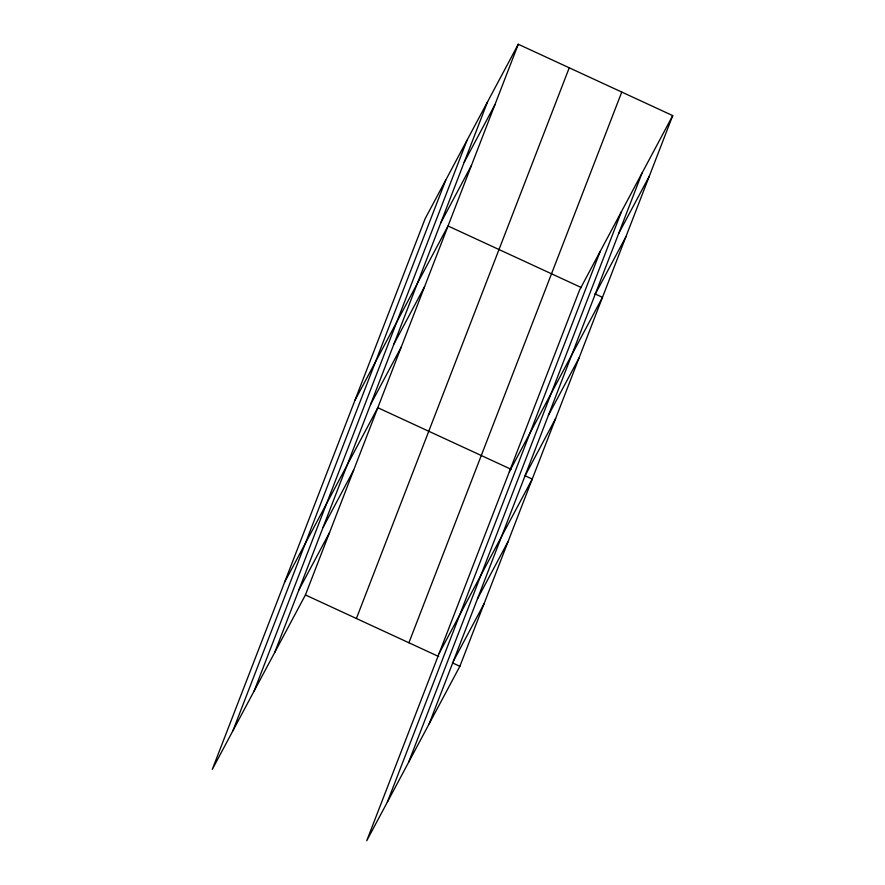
<?xml version="1.0" encoding="UTF-8"?>
<svg xmlns="http://www.w3.org/2000/svg" width="885" height="885" viewBox="0 0 885 885"><rect width="100%" height="100%" fill="white"/><g stroke="black" fill="none" stroke-linecap="round" stroke-linejoin="round"><path stroke-width="1.33" d="M232.899 730.789L445.752 180.086M254.139 691.008L466.992 140.306M274.748 652.4L487.602 101.698M518.278 44.25L425.132 218.695L212.278 769.397L305.425 594.952L518.278 44.25L672.722 115.603L459.868 666.305L366.722 840.75L579.575 290.048L672.722 115.603M356.389 618.493L569.243 67.802M408.903 642.764L621.757 92.062M387.342 802.142L600.196 251.44M408.582 762.361L621.436 211.659M429.192 723.753L642.045 173.051M464.194 162.276L494.859 104.828M440.774 222.854L471.451 165.406M354.896 400.429L448.031 225.985L581.345 287.57M393.947 343.999L424.623 286.563M370.538 404.578L401.204 347.13M284.649 582.153L377.795 407.708L511.11 469.304M323.003 527.571L353.668 470.123M298.876 589.985L329.552 532.538M618.637 233.629L649.302 176.181M595.218 294.207L625.894 236.76M509.34 471.782L602.475 297.338L595.019 293.886M548.39 415.364L579.067 357.916M524.982 475.931L555.647 418.494M439.093 653.506L532.239 479.073L524.783 475.621M477.446 598.924L508.112 541.476M453.319 661.338L483.995 603.891M305.425 594.952L438.739 656.548M452.412 662.865L459.868 666.305"/></g></svg>
